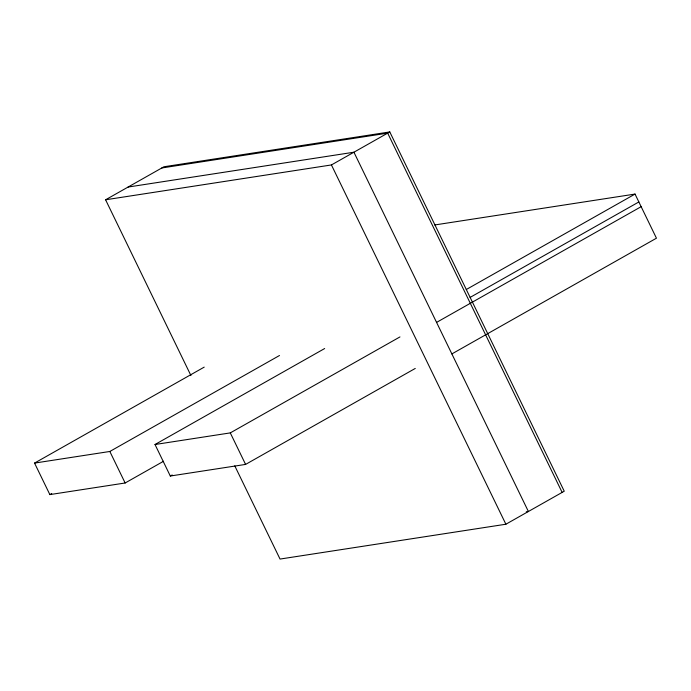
<?xml version="1.0" encoding="UTF-8"?>
<svg xmlns="http://www.w3.org/2000/svg" width="691" height="691" viewBox="0 0 691 691"><rect width="100%" height="100%" fill="white"/><g stroke="black" fill="none" stroke-linecap="round" stroke-linejoin="round"><path stroke-width="1.04" d="M190.923 375.541L105.585 199.785L163.931 166.773L389.784 131.938L564.245 491.215L505.89 524.227L280.036 559.062L234.776 465.846M105.585 199.785L331.43 164.942L389.784 131.938M163.568 461.251L125.14 482.992L49.856 494.601L34.55 463.091L204.216 367.12M34.55 463.091L109.834 451.473L279.501 355.502M49.856 494.601L51.73 493.547M415.256 368.441L245.59 464.412L170.306 476.021L155.009 444.512L324.666 348.532M466.304 289.512L635.029 194.076L656.45 238.196L451.871 353.922M155.009 444.512L230.293 432.894L399.951 336.923M470.13 297.398L638.855 201.953M436.565 322.403L641.144 206.678M170.306 476.021L172.18 474.967M161.824 167.965L387.677 133.13L562.128 492.407M128.077 187.054L353.93 152.219L528.39 511.495L526.257 511.824M434.743 224.964L635.029 194.076M331.43 164.942L505.89 524.227M230.293 432.894L245.59 464.412M109.834 451.473L125.14 482.992"/></g></svg>
